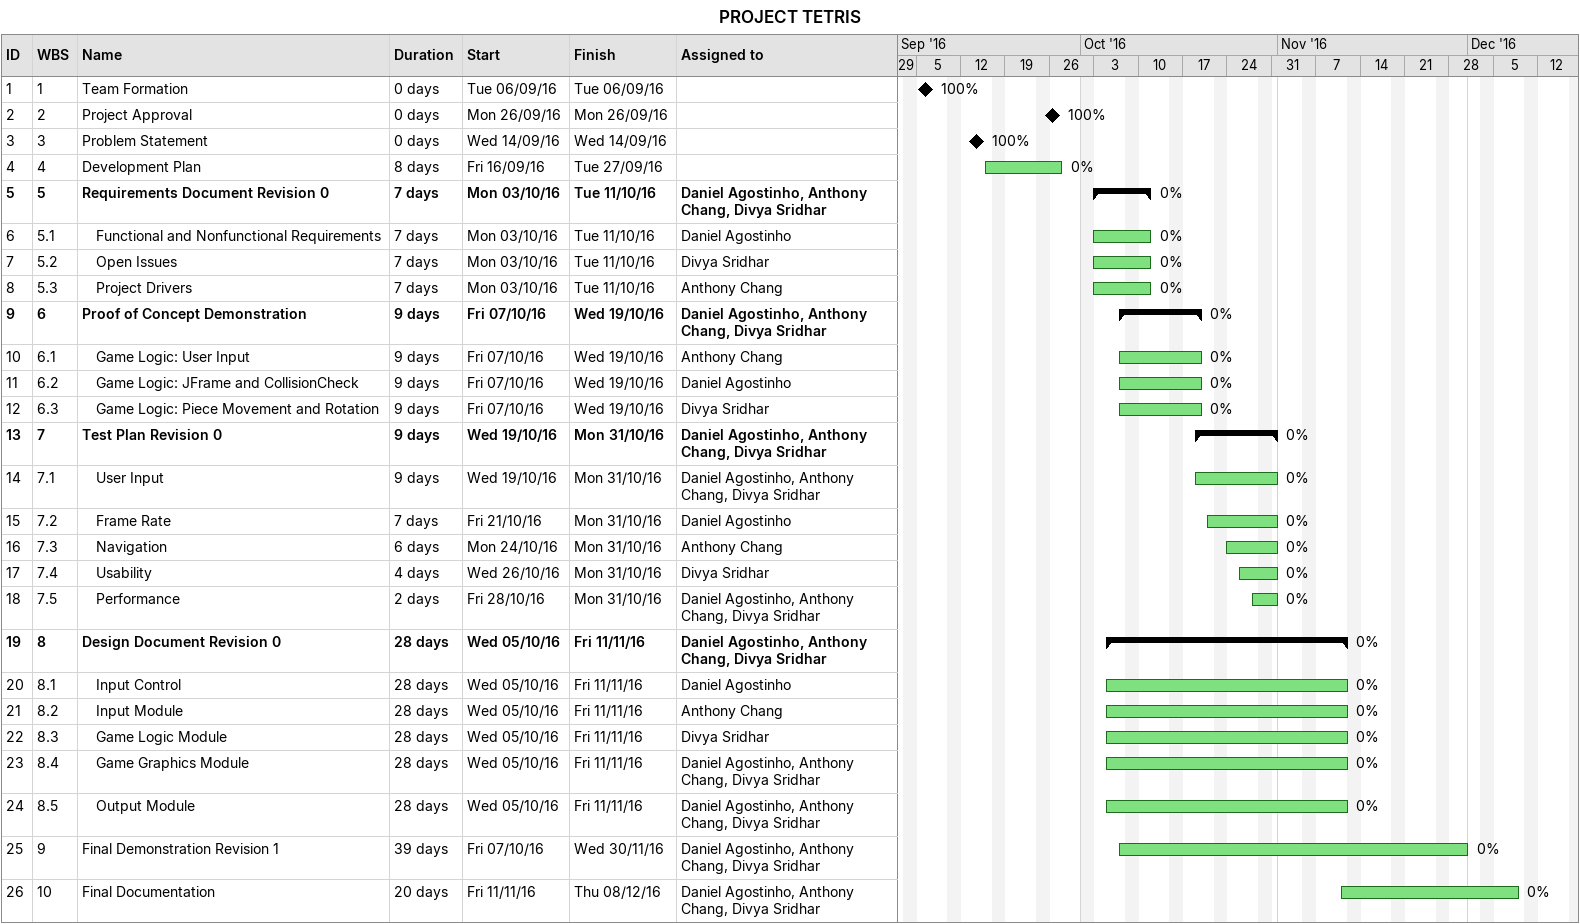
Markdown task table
PROJECT TETRIS

| ID | WBS | Task | Duration | Start | Finish | Resources | % complete |
|---|---|---|---|---|---|---|---|
| 1 | 1 | Team Formation | 0d | 2016-09-06 | 2016-09-06 |  | 100 |
| 2 | 2 | Project Approval | 0d | 2016-09-26 | 2016-09-26 |  | 100 |
| 3 | 3 | Problem Statement | 0d | 2016-09-14 | 2016-09-14 |  | 100 |
| 4 | 4 | Development Plan | 8d | 2016-09-16 | 2016-09-27 |  | 0 |
| 5 | 5 | **Requirements Document Revision 0** | 7d | 2016-10-03 | 2016-10-11 | Daniel Agostinho, Anthony Chang, Divya Sridhar | 0 |
| 6 | 5.1 | Functional and Nonfunctional Requirements | 7d | 2016-10-03 | 2016-10-11 | Daniel Agostinho | 0 |
| 7 | 5.2 | Open Issues | 7d | 2016-10-03 | 2016-10-11 | Divya Sridhar | 0 |
| 8 | 5.3 | Project Drivers | 7d | 2016-10-03 | 2016-10-11 | Anthony Chang | 0 |
| 9 | 6 | **Proof of Concept Demonstration** | 9d | 2016-10-07 | 2016-10-19 | Daniel Agostinho, Anthony Chang, Divya Sridhar | 0 |
| 10 | 6.1 | Game Logic: User Input | 9d | 2016-10-07 | 2016-10-19 | Anthony Chang | 0 |
| 11 | 6.2 | Game Logic: JFrame and CollisionCheck | 9d | 2016-10-07 | 2016-10-19 | Daniel Agostinho | 0 |
| 12 | 6.3 | Game Logic: Piece Movement and Rotation | 9d | 2016-10-07 | 2016-10-19 | Divya Sridhar | 0 |
| 13 | 7 | **Test Plan Revision 0** | 9d | 2016-10-19 | 2016-10-31 | Daniel Agostinho, Anthony Chang, Divya Sridhar | 0 |
| 14 | 7.1 | User Input | 9d | 2016-10-19 | 2016-10-31 | Daniel Agostinho, Anthony Chang, Divya Sridhar | 0 |
| 15 | 7.2 | Frame Rate | 7d | 2016-10-21 | 2016-10-31 | Daniel Agostinho | 0 |
| 16 | 7.3 | Navigation | 6d | 2016-10-24 | 2016-10-31 | Anthony Chang | 0 |
| 17 | 7.4 | Usability | 4d | 2016-10-26 | 2016-10-31 | Divya Sridhar | 0 |
| 18 | 7.5 | Performance | 2d | 2016-10-28 | 2016-10-31 | Daniel Agostinho, Anthony Chang, Divya Sridhar | 0 |
| 19 | 8 | **Design Document Revision 0** | 28d | 2016-10-05 | 2016-11-11 | Daniel Agostinho, Anthony Chang, Divya Sridhar | 0 |
| 20 | 8.1 | Input Control | 28d | 2016-10-05 | 2016-11-11 | Daniel Agostinho | 0 |
| 21 | 8.2 | Input Module | 28d | 2016-10-05 | 2016-11-11 | Anthony Chang | 0 |
| 22 | 8.3 | Game Logic Module | 28d | 2016-10-05 | 2016-11-11 | Divya Sridhar | 0 |
| 23 | 8.4 | Game Graphics Module | 28d | 2016-10-05 | 2016-11-11 | Daniel Agostinho, Anthony Chang, Divya Sridhar | 0 |
| 24 | 8.5 | Output Module | 28d | 2016-10-05 | 2016-11-11 | Daniel Agostinho, Anthony Chang, Divya Sridhar | 0 |
| 25 | 9 | Final Demonstration Revision 1 | 39d | 2016-10-07 | 2016-11-30 | Daniel Agostinho, Anthony Chang, Divya Sridhar | 0 |
| 26 | 10 | Final Documentation | 20d | 2016-11-11 | 2016-12-08 | Daniel Agostinho, Anthony Chang, Divya Sridhar | 0 |
